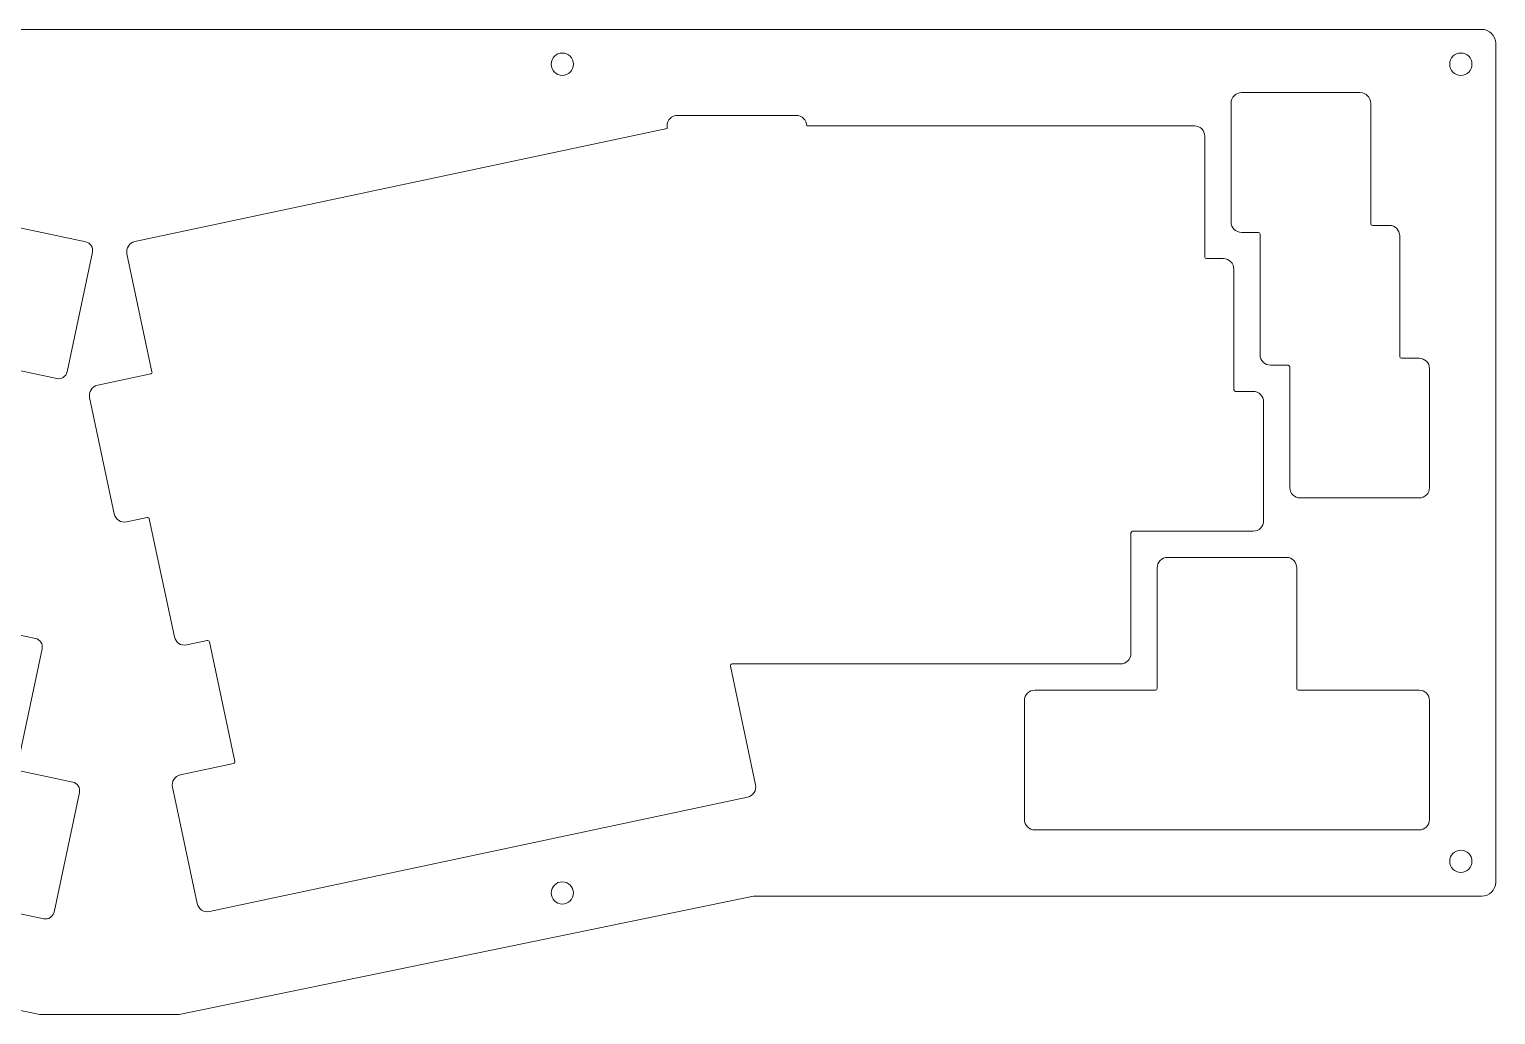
# Model space of a CAD drawing. Header units: centimetres. Extents: x -93 to 10, y -23 to 17.
# Drawn here: x -76.33 to -55.28, y -18.76 to -4.62 of the extents above; entities that cross this region are included whole.
import ezdxf

# ---------------------------------------------------------------- set-up
doc = ezdxf.new("R2010")
doc.units = ezdxf.units.CM
doc.header["$MEASUREMENT"] = 0
doc.layers.add('CASE_LAYER', color=7, linetype='Continuous')

msp = doc.modelspace()

# ---------------------------------------------------------------- linework, layer by layer
at = {"layer": 'CASE_LAYER', "lineweight": 9}
for points, knots in [([(-55.4784, -4.625), (-55.36794, -4.625), (-55.2784, -4.71454), (-55.2784, -4.825), (-55.2784, -4.825), (-55.2784, -16.86075), (-55.2784, -16.86075), (-55.2784, -16.97121), (-55.36794, -17.06075), (-55.4784, -17.06075), (-55.4784, -17.06075), (-65.93124, -17.06075), (-65.93124, -17.06075), (-65.93124, -17.06075), (-74.1774, -18.76095), (-74.1774, -18.76095), (-74.1774, -18.76095), (-76.1774, -18.76095), (-76.1774, -18.76095), (-76.1774, -18.76095), (-84.42357, -17.06075), (-84.42357, -17.06075), (-84.42357, -17.06075), (-90.98714, -17.06075), (-90.98714, -17.06075), (-91.0976, -17.06075), (-91.18714, -16.97121), (-91.18714, -16.86075), (-91.18714, -16.86075), (-91.18714, -4.825), (-91.18714, -4.825), (-91.18714, -4.71454), (-91.0976, -4.625), (-90.98714, -4.625), (-90.98714, -4.625), (-55.4784, -4.625), (-55.4784, -4.625)], [0, 0, 0, 0, 0.08333333, 0.08333333, 0.08333333, 0.16666667, 0.16666667, 0.16666667, 0.25, 0.25, 0.25, 0.33333333, 0.33333333, 0.33333333, 0.41666667, 0.41666667, 0.41666667, 0.5, 0.5, 0.5, 0.58333333, 0.58333333, 0.58333333, 0.66666667, 0.66666667, 0.66666667, 0.75, 0.75, 0.75, 0.83333333, 0.83333333, 0.83333333, 0.91666667, 0.91666667, 0.91666667, 1, 1, 1, 1]), ([(-68.6774, -5.285), (-68.6774, -5.285), (-68.6774, -5.285), (-68.6774, -5.285), (-68.7654, -5.285), (-68.8374, -5.213), (-68.8374, -5.125), (-68.8374, -5.125), (-68.8374, -5.125), (-68.8374, -5.125), (-68.8374, -5.037), (-68.7654, -4.965), (-68.6774, -4.965), (-68.6774, -4.965), (-68.6774, -4.965), (-68.6774, -4.965), (-68.5894, -4.965), (-68.5174, -5.037), (-68.5174, -5.125), (-68.5174, -5.125), (-68.5174, -5.125), (-68.5174, -5.125), (-68.5174, -5.213), (-68.5894, -5.285), (-68.6774, -5.285)], [0, 0, 0, 0, 0.125, 0.125, 0.125, 0.25, 0.25, 0.25, 0.375, 0.375, 0.375, 0.5, 0.5, 0.5, 0.625, 0.625, 0.625, 0.75, 0.75, 0.75, 0.875, 0.875, 0.875, 1, 1, 1, 1]), ([(-55.7784, -5.285), (-55.7784, -5.285), (-55.7784, -5.285), (-55.7784, -5.285), (-55.8664, -5.285), (-55.9384, -5.213), (-55.9384, -5.125), (-55.9384, -5.125), (-55.9384, -5.125), (-55.9384, -5.125), (-55.9384, -5.037), (-55.8664, -4.965), (-55.7784, -4.965), (-55.7784, -4.965), (-55.7784, -4.965), (-55.7784, -4.965), (-55.6904, -4.965), (-55.6184, -5.037), (-55.6184, -5.125), (-55.6184, -5.125), (-55.6184, -5.125), (-55.6184, -5.125), (-55.6184, -5.213), (-55.6904, -5.285), (-55.7784, -5.285)], [0, 0, 0, 0, 0.125, 0.125, 0.125, 0.25, 0.25, 0.25, 0.375, 0.375, 0.375, 0.5, 0.5, 0.5, 0.625, 0.625, 0.625, 0.75, 0.75, 0.75, 0.875, 0.875, 0.875, 1, 1, 1, 1]), ([(-58.2334, -11.19825), (-58.2334, -11.28109), (-58.16624, -11.34825), (-58.08339, -11.34825), (-58.08339, -11.34825), (-56.3784, -11.34825), (-56.3784, -11.34825), (-56.29555, -11.34825), (-56.2284, -11.28109), (-56.2284, -11.19825), (-56.2284, -11.19825), (-56.2284, -9.49326), (-56.2284, -9.49326), (-56.2284, -9.41041), (-56.29555, -9.34326), (-56.37839, -9.34325), (-56.37839, -9.34325), (-56.63078, -9.34324), (-56.63078, -9.34324), (-56.64437, -9.34324), (-56.65539, -9.33222), (-56.65539, -9.31863), (-56.65539, -9.31863), (-56.65539, -7.58825), (-56.65539, -7.58825), (-56.65539, -7.50541), (-56.72255, -7.43825), (-56.80539, -7.43825), (-56.80539, -7.43825), (-57.04761, -7.43824), (-57.04761, -7.43824), (-57.06143, -7.43824), (-57.07264, -7.42704), (-57.07264, -7.41322), (-57.07264, -7.41322), (-57.07264, -5.68325), (-57.07264, -5.68325), (-57.07264, -5.60041), (-57.13979, -5.53325), (-57.22264, -5.53325), (-57.22264, -5.53325), (-58.92763, -5.53325), (-58.92763, -5.53325), (-59.01048, -5.53325), (-59.07764, -5.60041), (-59.07764, -5.68325), (-59.07764, -5.68325), (-59.07764, -7.38825), (-59.07764, -7.38825), (-59.07764, -7.4711), (-59.01046, -7.53827), (-58.92761, -7.53825), (-58.92761, -7.53825), (-58.68497, -7.5382), (-58.68497, -7.5382), (-58.6714, -7.5382), (-58.66039, -7.54921), (-58.66039, -7.56278), (-58.66039, -7.56278), (-58.66039, -9.29328), (-58.66039, -9.29328), (-58.66039, -9.37611), (-58.59323, -9.44326), (-58.51039, -9.44325), (-58.51039, -9.44325), (-58.25836, -9.44321), (-58.25836, -9.44321), (-58.24457, -9.44321), (-58.2334, -9.45439), (-58.2334, -9.46817), (-58.2334, -9.46817), (-58.2334, -11.19825), (-58.2334, -11.19825)], [0, 0, 0, 0, 0.04166667, 0.04166667, 0.04166667, 0.08333333, 0.08333333, 0.08333333, 0.125, 0.125, 0.125, 0.16666667, 0.16666667, 0.16666667, 0.20833333, 0.20833333, 0.20833333, 0.25, 0.25, 0.25, 0.29166667, 0.29166667, 0.29166667, 0.33333333, 0.33333333, 0.33333333, 0.375, 0.375, 0.375, 0.41666667, 0.41666667, 0.41666667, 0.45833333, 0.45833333, 0.45833333, 0.5, 0.5, 0.5, 0.54166667, 0.54166667, 0.54166667, 0.58333333, 0.58333333, 0.58333333, 0.625, 0.625, 0.625, 0.66666667, 0.66666667, 0.66666667, 0.70833333, 0.70833333, 0.70833333, 0.75, 0.75, 0.75, 0.79166667, 0.79166667, 0.79166667, 0.83333333, 0.83333333, 0.83333333, 0.875, 0.875, 0.875, 0.91666667, 0.91666667, 0.91666667, 0.95833333, 0.95833333, 0.95833333, 1, 1, 1, 1]), ([(-89.02173, -7.91445), (-89.02173, -7.91445), (-89.28811, -7.9145), (-89.28811, -7.9145), (-89.35716, -7.91451), (-89.41314, -7.9705), (-89.41314, -8.03955), (-89.41314, -8.03955), (-89.41314, -9.79398), (-89.41314, -9.79398), (-89.41314, -9.80806), (-89.42455, -9.81947), (-89.43863, -9.81948), (-89.43863, -9.81948), (-89.69463, -9.8195), (-89.69463, -9.8195), (-89.76369, -9.81951), (-89.81967, -9.87549), (-89.81967, -9.94454), (-89.81967, -9.94454), (-89.81967, -11.69971), (-89.81967, -11.69971), (-89.81967, -11.71336), (-89.83073, -11.72442), (-89.84438, -11.72442), (-89.84438, -11.72442), (-90.08711, -11.72446), (-90.08711, -11.72446), (-90.16996, -11.72446), (-90.23711, -11.79162), (-90.23711, -11.87446), (-90.23711, -11.87446), (-90.23614, -15.4845), (-90.23614, -15.4845), (-90.23614, -15.56734), (-90.16898, -15.6345), (-90.08614, -15.6345), (-90.08614, -15.6345), (-87.40367, -15.6345), (-87.40367, -15.6345), (-87.33462, -15.6345), (-87.27864, -15.57852), (-87.27864, -15.50947), (-87.27864, -15.50947), (-87.27864, -13.75463), (-87.27864, -13.75463), (-87.27864, -13.74073), (-87.26737, -13.72946), (-87.25348, -13.72946), (-87.25348, -13.72946), (-84.11451, -13.7295), (-84.11451, -13.7295), (-84.09851, -13.7295), (-84.08657, -13.74424), (-84.0899, -13.7599), (-84.0899, -13.7599), (-84.45688, -15.48641), (-84.45688, -15.48641), (-84.47124, -15.55396), (-84.42812, -15.62035), (-84.36058, -15.63471), (-84.36058, -15.63471), (-76.12219, -17.38583), (-76.12219, -17.38583), (-76.05465, -17.40019), (-75.98825, -17.35707), (-75.9739, -17.28952), (-75.9739, -17.28952), (-75.60903, -15.57294), (-75.60903, -15.57294), (-75.59467, -15.5054), (-75.63779, -15.439), (-75.70533, -15.42464), (-75.70533, -15.42464), (-76.49028, -15.2578), (-76.49028, -15.2578), (-76.50378, -15.25493), (-76.51239, -15.24167), (-76.50952, -15.22817), (-76.50952, -15.22817), (-76.14464, -13.51154), (-76.14464, -13.51154), (-76.13028, -13.44399), (-76.1734, -13.3776), (-76.24094, -13.36324), (-76.24094, -13.36324), (-77.02542, -13.1965), (-77.02542, -13.1965), (-77.03917, -13.19357), (-77.04795, -13.18005), (-77.04503, -13.1663), (-77.04503, -13.1663), (-76.68025, -11.45013), (-76.68025, -11.45013), (-76.66589, -11.38258), (-76.70901, -11.31619), (-76.77655, -11.30183), (-76.77655, -11.30183), (-77.0961, -11.23391), (-77.0961, -11.23391), (-77.10935, -11.2311), (-77.11781, -11.21807), (-77.11499, -11.20483), (-77.11499, -11.20483), (-76.74996, -9.48747), (-76.74996, -9.48747), (-76.74711, -9.47409), (-76.73397, -9.46556), (-76.72059, -9.4684), (-76.72059, -9.4684), (-75.93541, -9.63529), (-75.93541, -9.63529), (-75.86787, -9.64965), (-75.80148, -9.60653), (-75.78712, -9.53899), (-75.78712, -9.53899), (-75.42225, -7.8224), (-75.42225, -7.8224), (-75.40789, -7.75486), (-75.45101, -7.68846), (-75.51855, -7.67411), (-75.51855, -7.67411), (-83.18189, -6.04521), (-83.18189, -6.04521), (-83.18189, -6.04521), (-83.18189, -6.00946), (-83.18189, -6.00946), (-83.18189, -5.92662), (-83.24905, -5.85946), (-83.33189, -5.85946), (-83.33189, -5.85946), (-85.03689, -5.85946), (-85.03689, -5.85946), (-85.11973, -5.85946), (-85.18689, -5.92662), (-85.18689, -6.00946), (-85.18689, -6.00946), (-85.18689, -6.0095), (-85.18689, -6.0095), (-85.18689, -6.0095), (-88.87186, -6.0095), (-88.87186, -6.0095), (-88.94091, -6.0095), (-88.99689, -6.06548), (-88.99689, -6.13453), (-88.99689, -6.13453), (-88.99689, -7.88961), (-88.99689, -7.88961), (-88.99689, -7.90333), (-89.00801, -7.91445), (-89.02173, -7.91445)], [0, 0, 0, 0, 0.02, 0.02, 0.02, 0.04, 0.04, 0.04, 0.06, 0.06, 0.06, 0.08, 0.08, 0.08, 0.1, 0.1, 0.1, 0.12, 0.12, 0.12, 0.14, 0.14, 0.14, 0.16, 0.16, 0.16, 0.18, 0.18, 0.18, 0.2, 0.2, 0.2, 0.22, 0.22, 0.22, 0.24, 0.24, 0.24, 0.26, 0.26, 0.26, 0.28, 0.28, 0.28, 0.3, 0.3, 0.3, 0.32, 0.32, 0.32, 0.34, 0.34, 0.34, 0.36, 0.36, 0.36, 0.38, 0.38, 0.38, 0.4, 0.4, 0.4, 0.42, 0.42, 0.42, 0.44, 0.44, 0.44, 0.46, 0.46, 0.46, 0.48, 0.48, 0.48, 0.5, 0.5, 0.5, 0.52, 0.52, 0.52, 0.54, 0.54, 0.54, 0.56, 0.56, 0.56, 0.58, 0.58, 0.58, 0.6, 0.6, 0.6, 0.62, 0.62, 0.62, 0.64, 0.64, 0.64, 0.66, 0.66, 0.66, 0.68, 0.68, 0.68, 0.7, 0.7, 0.7, 0.72, 0.72, 0.72, 0.74, 0.74, 0.74, 0.76, 0.76, 0.76, 0.78, 0.78, 0.78, 0.8, 0.8, 0.8, 0.82, 0.82, 0.82, 0.84, 0.84, 0.84, 0.86, 0.86, 0.86, 0.88, 0.88, 0.88, 0.9, 0.9, 0.9, 0.92, 0.92, 0.92, 0.94, 0.94, 0.94, 0.96, 0.96, 0.96, 0.98, 0.98, 0.98, 1, 1, 1, 1]), ([(-66.01865, -15.63983), (-65.93762, -15.62261), (-65.88589, -15.54296), (-65.90312, -15.46192), (-65.90312, -15.46192), (-66.26487, -13.76003), (-66.26487, -13.76003), (-66.26821, -13.74431), (-66.25622, -13.7295), (-66.24014, -13.7295), (-66.24014, -13.7295), (-63.79841, -13.7295), (-63.79841, -13.7295), (-63.79841, -13.7295), (-63.52507, -13.7295), (-63.52507, -13.7295), (-63.52507, -13.7295), (-60.66461, -13.7295), (-60.66461, -13.7295), (-60.58177, -13.7295), (-60.51461, -13.66234), (-60.51461, -13.5795), (-60.51461, -13.5795), (-60.51461, -11.84933), (-60.51461, -11.84933), (-60.51461, -11.83557), (-60.50346, -11.82441), (-60.48969, -11.82441), (-60.48969, -11.82441), (-58.75967, -11.82446), (-58.75967, -11.82446), (-58.67682, -11.82446), (-58.60966, -11.75731), (-58.60966, -11.67446), (-58.60966, -11.67446), (-58.60966, -9.96946), (-58.60966, -9.96946), (-58.60966, -9.88662), (-58.67682, -9.81946), (-58.75966, -9.81946), (-58.75966, -9.81946), (-59.0121, -9.81945), (-59.0121, -9.81945), (-59.02566, -9.81945), (-59.03664, -9.80847), (-59.03664, -9.79491), (-59.03664, -9.79491), (-59.03664, -8.06452), (-59.03664, -8.06452), (-59.03664, -7.98168), (-59.10379, -7.91451), (-59.18664, -7.9145), (-59.18664, -7.9145), (-59.42876, -7.91446), (-59.42876, -7.91446), (-59.44264, -7.91446), (-59.45389, -7.9032), (-59.45389, -7.88932), (-59.45389, -7.88932), (-59.45389, -6.1595), (-59.45389, -6.1595), (-59.45389, -6.07666), (-59.52105, -6.0095), (-59.60389, -6.0095), (-59.60389, -6.0095), (-65.16889, -6.0095), (-65.16889, -6.0095), (-65.16889, -6.0095), (-65.16889, -6.00946), (-65.16889, -6.00946), (-65.16889, -5.92662), (-65.23605, -5.85946), (-65.31889, -5.85946), (-65.31889, -5.85946), (-67.02389, -5.85946), (-67.02389, -5.85946), (-67.10673, -5.85946), (-67.17389, -5.92662), (-67.17389, -6.00946), (-67.17389, -6.00946), (-67.17389, -6.04535), (-67.17389, -6.04535), (-67.17389, -6.04535), (-74.81181, -7.66884), (-74.81181, -7.66884), (-74.89284, -7.68607), (-74.94457, -7.76572), (-74.92734, -7.84675), (-74.92734, -7.84675), (-74.56757, -9.53934), (-74.56757, -9.53934), (-74.56475, -9.55263), (-74.57323, -9.56569), (-74.58652, -9.56852), (-74.58652, -9.56852), (-75.34743, -9.73025), (-75.34743, -9.73025), (-75.42846, -9.74748), (-75.48019, -9.82713), (-75.46296, -9.90816), (-75.46296, -9.90816), (-75.10847, -11.5759), (-75.10847, -11.5759), (-75.09125, -11.65694), (-75.0116, -11.70866), (-74.93057, -11.69144), (-74.93057, -11.69144), (-74.63553, -11.62873), (-74.63553, -11.62873), (-74.62223, -11.6259), (-74.60916, -11.63439), (-74.60633, -11.64769), (-74.60633, -11.64769), (-74.24656, -13.34026), (-74.24656, -13.34026), (-74.22934, -13.42129), (-74.14969, -13.47302), (-74.06865, -13.4558), (-74.06865, -13.4558), (-73.77369, -13.3931), (-73.77369, -13.3931), (-73.76035, -13.39026), (-73.74724, -13.39878), (-73.7444, -13.41212), (-73.7444, -13.41212), (-73.37945, -15.12906), (-73.37945, -15.12906), (-73.37658, -15.14257), (-73.38521, -15.15585), (-73.39871, -15.15872), (-73.39871, -15.15872), (-74.15922, -15.32037), (-74.15922, -15.32037), (-74.24025, -15.33759), (-74.29197, -15.41725), (-74.27475, -15.49828), (-74.27475, -15.49828), (-73.92026, -17.16602), (-73.92026, -17.16602), (-73.90304, -17.24705), (-73.82339, -17.29878), (-73.74235, -17.28155), (-73.74235, -17.28155), (-66.01865, -15.63983), (-66.01865, -15.63983)], [0, 0, 0, 0, 0.02083333, 0.02083333, 0.02083333, 0.04166667, 0.04166667, 0.04166667, 0.0625, 0.0625, 0.0625, 0.08333333, 0.08333333, 0.08333333, 0.10416667, 0.10416667, 0.10416667, 0.125, 0.125, 0.125, 0.14583333, 0.14583333, 0.14583333, 0.16666667, 0.16666667, 0.16666667, 0.1875, 0.1875, 0.1875, 0.20833333, 0.20833333, 0.20833333, 0.22916667, 0.22916667, 0.22916667, 0.25, 0.25, 0.25, 0.27083333, 0.27083333, 0.27083333, 0.29166667, 0.29166667, 0.29166667, 0.3125, 0.3125, 0.3125, 0.33333333, 0.33333333, 0.33333333, 0.35416667, 0.35416667, 0.35416667, 0.375, 0.375, 0.375, 0.39583333, 0.39583333, 0.39583333, 0.41666667, 0.41666667, 0.41666667, 0.4375, 0.4375, 0.4375, 0.45833333, 0.45833333, 0.45833333, 0.47916667, 0.47916667, 0.47916667, 0.5, 0.5, 0.5, 0.52083333, 0.52083333, 0.52083333, 0.54166667, 0.54166667, 0.54166667, 0.5625, 0.5625, 0.5625, 0.58333333, 0.58333333, 0.58333333, 0.60416667, 0.60416667, 0.60416667, 0.625, 0.625, 0.625, 0.64583333, 0.64583333, 0.64583333, 0.66666667, 0.66666667, 0.66666667, 0.6875, 0.6875, 0.6875, 0.70833333, 0.70833333, 0.70833333, 0.72916667, 0.72916667, 0.72916667, 0.75, 0.75, 0.75, 0.77083333, 0.77083333, 0.77083333, 0.79166667, 0.79166667, 0.79166667, 0.8125, 0.8125, 0.8125, 0.83333333, 0.83333333, 0.83333333, 0.85416667, 0.85416667, 0.85416667, 0.875, 0.875, 0.875, 0.89583333, 0.89583333, 0.89583333, 0.91666667, 0.91666667, 0.91666667, 0.9375, 0.9375, 0.9375, 0.95833333, 0.95833333, 0.95833333, 0.97916667, 0.97916667, 0.97916667, 1, 1, 1, 1]), ([(-56.37839, -16.11075), (-56.29555, -16.11075), (-56.2284, -16.04359), (-56.2284, -15.96075), (-56.2284, -15.96075), (-56.2284, -14.25575), (-56.2284, -14.25575), (-56.2284, -14.17291), (-56.29555, -14.10575), (-56.37839, -14.10575), (-56.37839, -14.10575), (-58.10886, -14.10575), (-58.10886, -14.10575), (-58.12241, -14.10575), (-58.1334, -14.09476), (-58.1334, -14.08121), (-58.1334, -14.08121), (-58.1334, -12.35075), (-58.1334, -12.35075), (-58.1334, -12.26791), (-58.20055, -12.20075), (-58.28339, -12.20075), (-58.28339, -12.20075), (-59.9884, -12.20075), (-59.9884, -12.20075), (-60.07124, -12.20075), (-60.1384, -12.26791), (-60.1384, -12.35075), (-60.1384, -12.35075), (-60.1384, -14.08099), (-60.1384, -14.08099), (-60.1384, -14.09466), (-60.14948, -14.10575), (-60.16316, -14.10575), (-60.16316, -14.10575), (-61.8934, -14.10575), (-61.8934, -14.10575), (-61.97624, -14.10575), (-62.0434, -14.17291), (-62.0434, -14.25575), (-62.0434, -14.25575), (-62.0434, -15.96075), (-62.0434, -15.96075), (-62.0434, -16.04359), (-61.97624, -16.11075), (-61.8934, -16.11075), (-61.8934, -16.11075), (-56.37839, -16.11075), (-56.37839, -16.11075)], [0, 0, 0, 0, 0.0625, 0.0625, 0.0625, 0.125, 0.125, 0.125, 0.1875, 0.1875, 0.1875, 0.25, 0.25, 0.25, 0.3125, 0.3125, 0.3125, 0.375, 0.375, 0.375, 0.4375, 0.4375, 0.4375, 0.5, 0.5, 0.5, 0.5625, 0.5625, 0.5625, 0.625, 0.625, 0.625, 0.6875, 0.6875, 0.6875, 0.75, 0.75, 0.75, 0.8125, 0.8125, 0.8125, 0.875, 0.875, 0.875, 0.9375, 0.9375, 0.9375, 1, 1, 1, 1]), ([(-55.7784, -16.72075), (-55.7784, -16.72075), (-55.7784, -16.72075), (-55.7784, -16.72075), (-55.8664, -16.72075), (-55.9384, -16.64875), (-55.9384, -16.56075), (-55.9384, -16.56075), (-55.9384, -16.56075), (-55.9384, -16.56075), (-55.9384, -16.47275), (-55.8664, -16.40075), (-55.7784, -16.40075), (-55.7784, -16.40075), (-55.7784, -16.40075), (-55.7784, -16.40075), (-55.6904, -16.40075), (-55.6184, -16.47275), (-55.6184, -16.56075), (-55.6184, -16.56075), (-55.6184, -16.56075), (-55.6184, -16.56075), (-55.6184, -16.64875), (-55.6904, -16.72075), (-55.7784, -16.72075)], [0, 0, 0, 0, 0.125, 0.125, 0.125, 0.25, 0.25, 0.25, 0.375, 0.375, 0.375, 0.5, 0.5, 0.5, 0.625, 0.625, 0.625, 0.75, 0.75, 0.75, 0.875, 0.875, 0.875, 1, 1, 1, 1]), ([(-68.6774, -17.17462), (-68.6774, -17.17462), (-68.6774, -17.17462), (-68.6774, -17.17462), (-68.7654, -17.17462), (-68.8374, -17.10262), (-68.8374, -17.01462), (-68.8374, -17.01462), (-68.8374, -17.01462), (-68.8374, -17.01462), (-68.8374, -16.92662), (-68.7654, -16.85462), (-68.6774, -16.85462), (-68.6774, -16.85462), (-68.6774, -16.85462), (-68.6774, -16.85462), (-68.5894, -16.85462), (-68.5174, -16.92662), (-68.5174, -17.01462), (-68.5174, -17.01462), (-68.5174, -17.01462), (-68.5174, -17.01462), (-68.5174, -17.10262), (-68.5894, -17.17462), (-68.6774, -17.17462)], [0, 0, 0, 0, 0.125, 0.125, 0.125, 0.25, 0.25, 0.25, 0.375, 0.375, 0.375, 0.5, 0.5, 0.5, 0.625, 0.625, 0.625, 0.75, 0.75, 0.75, 0.875, 0.875, 0.875, 1, 1, 1, 1])]:
    msp.add_open_spline(points, degree=3, knots=knots, dxfattribs=at)

doc.saveas('drawing.dxf')
